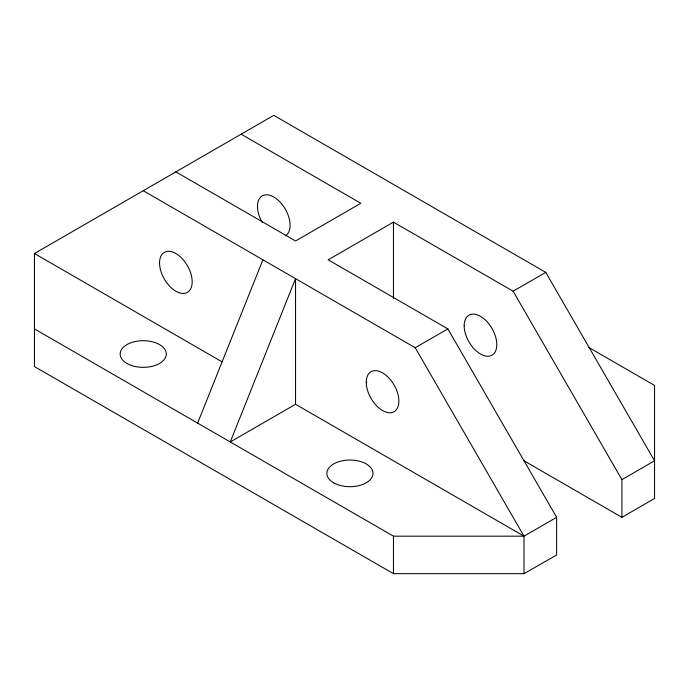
<?xml version="1.0" encoding="UTF-8"?>
<svg xmlns="http://www.w3.org/2000/svg" width="689" height="689" viewBox="0 0 689 689"><rect width="100%" height="100%" fill="white"/><g stroke="black" fill="none" stroke-linecap="round" stroke-linejoin="round"><path stroke-width="1.03" d="M197.631 423.115L262.905 259.805M621.917 479.639L513.124 291.214L393.453 222.125L328.179 259.805L447.85 328.894L556.643 517.327L556.643 555.015L524.002 573.653L393.453 573.653L34.45 366.582L34.45 253.526L273.783 115.347L545.757 272.37L654.55 460.795L621.917 479.639L621.917 517.327L654.55 498.483L654.55 385.427L588.716 347.42M295.547 404.271L230.272 441.959L295.547 278.649L295.547 404.271L524.002 536.171L556.643 517.327M143.243 190.715L415.217 347.738L447.85 328.894M513.124 291.214L545.757 272.37M34.45 328.903L393.453 536.171L524.002 536.171L524.002 573.653M241.15 134.191L360.821 203.281L295.547 240.969L175.876 171.88M523.468 460.493L621.917 517.327M34.45 253.526L222.047 361.837M415.217 347.738L524.002 536.171M393.453 222.125L393.453 298.406M393.453 536.171L393.453 573.653M262.251 222.504A23.081 13.324 60 0 1 262.251 195.857A23.081 13.324 60 0 1 285.324 209.18A23.081 13.324 60 0 1 285.324 235.827M333.622 482.782A23.081 13.324 0 0 0 372.232 476.805A23.081 13.324 0 0 0 343.966 460.493A23.081 13.324 0 0 0 333.622 482.782M464.171 325.759A23.081 13.324 60 0 0 488.647 356.213A23.081 13.324 60 0 0 488.647 323.572A23.081 13.324 60 0 0 464.171 325.759M366.255 382.283A23.081 13.324 60 0 0 390.732 412.737A23.081 13.324 60 0 0 390.732 380.104A23.081 13.324 60 0 0 366.255 382.283M131.702 365.566A23.081 13.324 0 0 0 166.316 354.025A23.081 13.324 0 0 0 131.702 342.485A23.081 13.324 0 0 0 131.702 365.566M159.555 262.948A23.081 13.324 60 0 0 184.032 293.402A23.081 13.324 60 0 0 184.032 260.761A23.081 13.324 60 0 0 159.555 262.948"/></g></svg>
